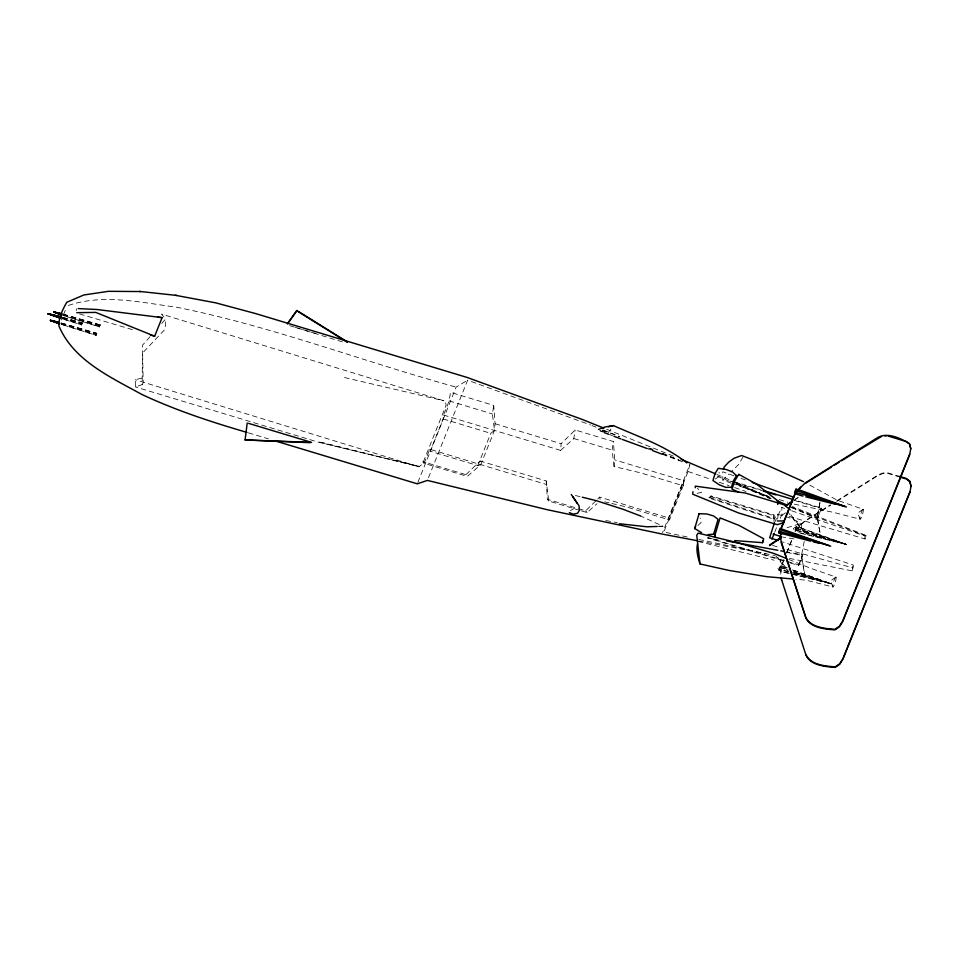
<?xml version="1.0" encoding="UTF-8"?>
<svg xmlns="http://www.w3.org/2000/svg" width="959" height="959" viewBox="0 0 959 959"><rect width="100%" height="100%" fill="white"/><g stroke="black" fill="none" stroke-linecap="round" stroke-linejoin="round"><path stroke-width="0.72" stroke-dasharray="4.79 3.6" d="M141.92 378.086L135.219 379.716L135.459 386.957L142.136 384.619L142.555 345.168L150.239 336.453M579.979 510.428L548.752 500.994L546.222 480.95L480.135 460.991L480.771 464.636L477.822 465.583L430.195 451.198L443.142 418.939L443.514 415.043L449.184 400.91L450.514 392.339L493.729 405.393L495.072 423.758L494.496 430.435L480.771 464.636L467.333 476.407L424.118 463.365L422.703 461.615L465.918 474.669L467.333 476.407M443.514 415.043L560.595 450.394L561.171 443.717L575.148 429.98L613.472 441.548L614.635 459.864L614.06 466.542L640.288 472.775L683.216 485.745L669.49 519.934L626.563 506.975L610.535 503.163M789.401 558.378L852.167 570.881L853.282 565.019L782.424 541.907M683.216 485.745L683.803 480.759L614.635 459.864M477.822 465.583L490.768 433.324L494.496 430.435L492.399 413.964L493.729 405.393M560.595 450.394L573.818 438.551L575.148 429.98M614.06 466.542L612.142 450.119L613.472 441.548M787.423 567.956L780.374 565.966L778.996 570.269L783.335 572.079L830.974 583.707L793.045 569.982M779.247 570.533L780.374 565.966L777.689 567.608L778.996 570.269L783.071 571.78L830.974 583.707L789.077 568.735M798.799 532.593L846.713 544.508L800.621 528.037L796.114 526.767L794.735 531.07L793.417 528.409L796.114 526.767L800.345 527.738L846.713 544.508L799.075 532.892M794.975 531.346L796.354 527.042M804.217 541.427L801.34 556.412L804.997 576.239L790.42 571.84M819.945 502.228L817.08 517.213L820.736 537.052L803.51 531.849L787.735 511.914M819.957 502.912L817.356 516.529L820.736 537.052M81.455 324.897L82.246 322.943L81.455 324.897L62.287 318.784M96.008 335.266L96.799 333.3L96.008 335.266L60.849 324.202M99.376 326.863L100.168 324.909L99.376 326.863L62.814 315.367M687.183 536.968L663.808 532.005L688.094 471.516L689.881 464.54L662.549 532.641M774.428 522.799L781.837 507.431L784.654 508.402M65.248 310.416L61.472 319.898M76.169 310.608L76.996 308.522M428.469 477.702L467.62 380.184L590.564 424.993M774.692 532.209L776.91 526.671M424.118 463.365L429.788 449.232L546.87 484.595M417.86 482.449L456.124 387.112L467.62 380.184M669.49 519.934L668.855 517.98L683.803 480.759M708.953 498.009L711.063 495.935L773.985 514.935L774.021 518.507L773.745 519.191L708.953 498.009L711.063 495.935M773.745 519.191L773.985 514.935M780.254 518.375L781.921 514.228L781.837 507.431M783.899 559.505L781.153 566.337L780.722 574.992L781.165 566.877L783.899 560.044M786.644 552.672L792.685 537.627M786.644 553.211L792.685 538.179M788.046 570.353L787.771 571.037L775.711 555.8M803.51 531.849L803.774 531.166L789.856 513.58M790.108 562.885L798.631 565.462L802.671 554.841L786.596 551.893M791.607 507.563L817.404 518.699L821.443 508.078L794.448 499.927M798.631 565.462L802.671 554.841M817.404 518.699L821.443 508.078M804.997 576.239L801.616 555.729M852.167 570.881L853.282 565.019M789.089 516.362L864.982 538.958L866.133 536.105L865.989 535.362L792.23 506.58M742.973 457.035L738.67 464.42L730.998 472.128M731.249 483.168L722.834 480.111L728.9 474.01M608.054 432.833L611.914 427.666M795.419 530.795L800.885 524.201L805.356 520.545L830.506 504.782M795.431 531.346L800.885 524.753L805.356 521.085L830.518 505.333M161.783 323.387L165.619 319.023L161.568 314.096L443.789 400.73L445.444 401.737L446.091 405.237L422.475 464.06L419.467 466.458L417.453 466.35L318.364 441.739L419.467 466.458L318.556 442.243L135.459 386.957L135.962 386.417M142.136 384.619L143.203 382.833L142.615 352.972L164.457 329.896L165.667 325.101L165.619 319.023M864.982 538.958L864.946 535.949L865.989 535.362M578.565 508.69L585.661 510.823L596.69 500.035M597.685 499.052L599.687 497.098L668.855 517.98M465.918 474.669L480.135 460.991M697.936 525.472L701.197 522.391L700.142 518.028M581.394 510.859L587.076 512.574L597.025 503.691M862.848 509.397L857.79 513.089L860.067 519.203L833.503 512.394L793.417 503.954M835.637 577.186L830.578 580.89L832.856 587.004L806.291 580.183L796.054 579.284M795.107 499.279L797.504 497.661M794.831 499.963L798.439 497.541M715.234 479.032L719.801 476.036L719.046 472.176M785.565 512.861L782.041 515.127L782.448 518.903M836.799 500.838L878.312 474.837L882.855 473.015L887.363 472.727L899.626 476.431M836.811 501.389L878.324 475.376L882.855 473.554L887.363 473.278L899.638 476.983M570.485 510.596L576.443 507.071M787.027 527.702L801.328 523.434A8.235 1.367 -73.2 0 1 800.381 531.454M68.317 305.477C103.308 293.502 141.129 302.553 176.672 307.24C271.793 326.3 362.754 361.411 456.124 387.112M697.097 493.31L701.461 492.411L697.361 488.227M658.617 526.407L662.933 526.251L640.672 516.014M658.785 526.239L662.933 526.251M793.956 538.898L783.024 537.112M717.931 539.881L707.706 538.011L788.682 562.465M786.608 552.444L802.683 555.381M605.824 520.533L617.272 522.631M698.631 540.96L774.8 555.465M698.859 539.449L766.037 553.715M344.521 377.534L443.789 400.73M780.626 566.23L787.687 568.231M604.709 501.773L609.085 502.816M698.2 541.475L774.045 560.176M575.4 495.503L580.914 496.87M795.538 527.846L846.713 544.508L795.55 530.267M779.799 567.033L788.118 569.514M599.902 430.627L603.978 431.73M788.262 572.043L779.823 569.466M793.956 573.602L830.974 583.707L793.644 571.348M796.126 528.493L846.713 544.508L794.963 529.632M772.594 545.467L779.799 547.481M787.003 549.495L853.318 568.028M780.386 567.68L787.435 569.766M788.933 571.744L779.235 568.819M790.336 572.139L830.974 583.707L793.057 571.564M62.838 317.417L82.246 322.943M62.695 317.405L82.042 322.919M63.27 314.228L100.168 324.909M63.162 314.216L99.964 324.885M61.328 323.039L96.799 333.3M61.208 323.027L96.595 333.288M79.573 313.953L134.823 330.34M295.228 327.331L316.674 333.804M342.411 341.907L286.645 324.729M733.359 481.478L760.355 489.629M734.786 482.449L730.53 481.166L734.594 482.928M736.212 482.88L761.782 490.6M794.46 500.466L821.443 508.618M449.184 400.91L492.399 413.964M573.818 438.551L612.142 450.119M495.072 423.758L561.171 443.717M777.509 514.216L791.619 518.483L801.328 523.434A8.235 1.367 -73.2 0 0 797.612 531.178M710.787 496.618L773.721 515.618M443.142 418.939L490.768 433.324M803.774 531.166L821.012 536.369M63.162 314.804L99.976 325.904M62.934 314.78L99.568 325.868M62.695 318.112L82.054 323.938M62.419 318.088L81.647 323.902M61.208 323.639L96.595 334.307M60.968 323.615L96.2 334.271M707.706 537.46L785.841 561.051M787.267 561.483L798.631 564.911M793.345 571.96L805.272 575.556M546.222 480.95L547.337 499.255L577.15 508.258M417.453 466.35L135.219 379.716M248.405 432.833L268.448 438.874M767.811 496.055L732.652 483.672M779.188 499.567L787.735 502.192M62.934 315.379L99.58 326.887M60.968 324.214L96.212 335.29M62.431 318.796L81.659 324.921M709.228 497.325L774.021 518.507M791.702 510.811L864.946 535.949M688.094 471.516L710.691 479.308M719.166 482.233L729.044 485.65M734.69 487.604L745.994 491.499M863.232 509.301A5.227 0.863 -73.2 0 0 860.271 516.086A5.227 0.863 -73.2 0 0 861.434 517.369A5.227 0.863 -73.2 0 0 863.232 509.301L837.375 500.286L808.689 484.499M836.02 577.102A5.227 0.863 -73.2 0 0 833.059 583.887A5.227 0.863 -73.2 0 0 834.222 585.17A5.227 0.863 -73.2 0 0 836.02 577.102L810.163 568.088L788.73 559.433M733.995 475.82L722.774 471.756L722.834 480.111M741.007 478.373L745.215 479.896M682.676 461.854L662.261 454.266M646.989 448.488L651.149 450.071M602.552 430.195L619.274 436.573M599.974 430.951L602.755 432.006M608.33 434.139L612.513 435.734M791.091 507.287L866.133 536.105M591.943 425.544L596.078 427.187M602.971 429.932L619.526 436.525M648.5 448.057L652.635 449.711M662.297 453.547L680.231 460.692M606.663 429.284L674.321 456.52M650.166 448.309L652.923 449.435M662.573 453.343L678.876 459.996M717.212 476.143L730.878 481.945M736.344 484.259L770.509 498.776M716.876 474.417L730.554 480.303M736.033 482.665L770.233 497.385M733.239 481.79L771.24 498.212M791.607 507.011L817.392 518.16M735.949 483.516L771.252 498.764M602.312 430.195L605.752 431.778M585.661 510.823L587.076 512.574M547.337 499.255L548.752 500.994M777.845 557.467L787.123 569.178M429.788 449.232L430.195 451.198M599.687 497.098L600.118 499.519M773.721 521.276A10.165 1.678 -73.2 0 1 777.258 514.276A10.165 1.678 -73.2 0 1 777.545 519.239"/><path stroke-width="1.44" d="M780.458 537.46L780.746 532.053M695.323 487.723L695.311 486.141L745.119 492.998L783.791 504.686L790.264 509.828M734.714 540.576L762.537 542.686L763.7 538.778L739.173 525.496L720.065 517.896L714.551 536.525L715.186 535.434M310.093 442.662L245.084 439.953L247.218 422.955M781.717 534.031L778.744 532.736L780.111 528.433L829.307 545.659L778.972 531.286M794.711 493.813L795.85 489.234L800.094 490.205L845.047 506.46M738.957 492.219L732.029 489.162L734.738 480.903L738.79 474.357L756.759 484.223L778.84 501.761L777.977 503.919M692.949 491.667L692.722 494.197L738.598 512.981L777.269 524.657L784.33 522.451M697.517 543.873C695.958 550.466 698.02 557.587 699.986 563.952L729.176 570.449L766.804 576.683L793.129 579.02M723.47 469.359L724.153 466.961L728.816 462.07L734.055 458.27L741.643 455.513L769.178 466.146L803.462 481.622M763.196 540.72L762.537 542.686M777.629 504.086L778.852 501.893M774.428 522.799L769.669 537.747L778.169 540.516M150.407 334.955L154.651 336.213L162.107 317.633L96.895 309.493L78.422 308.594M695.647 526.479L694.676 528.553L701.568 532.641M771.923 539.126L774.141 533.588M780.89 528.805L795.167 493.262M780.902 529.344L795.167 493.813M909.647 454.242L842.685 621.048L839.449 626.191L834.977 629.32C825.088 628.553 810.715 627.522 805.8 617.308L781.333 542.183M909.911 491.775L842.949 658.581L839.712 663.724L835.241 666.853C825.351 666.097 810.966 665.066 806.063 654.853M699.986 563.952L696.749 535.242L698.14 533.12L737.651 542.734L773.997 553.487L786.056 558.354M708.138 534.607L713.652 534.223L718.063 519.322L713.652 515.978L707.083 514.012L699.087 513.652L694.676 528.553M713.652 534.223L714.143 533.36M287.496 323.555L296.906 310.512L347.218 341.824M287.496 323.89L296.906 310.512M796.977 491.068L805.092 483.012L878.06 437.304C888.226 432.113 900.741 438.431 909.516 443.609L910.786 448.464L909.647 454.794L842.685 621.6L839.449 626.742L834.977 629.859C825.088 629.104 810.715 628.073 805.8 617.86L781.345 542.734L780.458 536.908M797.888 490.517L800.621 487.22M736.728 475.904L732.568 471.948L726.203 469.502L718.291 468.316L715.042 473.554L712.957 480.531L719.478 484.918L725.843 487.376L731.729 487.22M736.68 475.412L733.443 480.651L731.345 487.628M140.625 291.548L108.427 291.32L83.817 294.988L66.842 302.241C62.755 309.134 58.391 318.268 58.907 325.976C73.603 360.572 110.681 377.223 141.692 394.377C175.557 410.26 211.112 421.96 246.978 432.401M785.493 505.741L792.709 500.898M786.428 505.621L792.434 501.581M769.765 544.94L780.578 537.663M769.49 545.611L781.501 537.543M805.092 483.552L831.513 467.009M834.03 465.427L839.065 462.274M841.57 460.704L881.465 436.477M686.86 462.945C665.27 445.599 638.454 436.824 613.46 425.592L608.246 426.791M598.5 429.404L605.045 426.971L613.46 425.592M884.845 435.877L887.099 435.746M657.191 526.455L647.121 526.803L619.262 523.734M76.78 312.67L95.732 312.394L154.651 336.213M777.246 520.977L784.39 520.929M311.567 442.387L245.084 439.953M175.305 295.276L215.703 302.852L255.765 313.617L467.033 377.414L581.813 419.275L603.906 428.17M139.439 291.416L176.672 295.42M157.708 317.153L162.107 317.633M726.694 540.936L777.833 550.286M780.758 550.826L783.683 551.365M697.157 540.684L661.986 534.031L546.978 509.649L427.378 480.411L417.297 483.827L274.178 440.613M798.943 490.169L795.85 489.234M802.899 496.139L794.472 493.537M805.8 496.858L834.833 504.086M810.391 541.104L778.744 532.736M813.292 541.835L819.106 543.274M582.293 497.206L596.102 500.622L622.643 509.133L640.672 516.014M795.275 490.301L846.449 506.975M779.535 529.5L830.722 546.162M845.047 506.58L794.699 492.087M61.448 317.021L47.95 313.689L60.92 318.34M61.316 317.009L47.95 313.689L59.674 317.92M61.855 313.821L53.776 311.999L61.412 314.924M61.748 313.809L53.776 311.999L61.52 314.936M888.466 436.153L906.195 441.512L909.528 444.149L910.786 449.016M899.626 476.431L906.447 478.493L909.779 481.142L911.05 485.997L909.911 492.327L842.949 659.133L839.712 664.275L835.241 667.404C825.351 666.637 810.978 665.606 806.063 655.393L781.597 579.716M900.992 477.39L906.447 479.044L909.779 481.694L911.05 486.549M763.196 490.481L793.033 499.495M763.196 491.032L775.987 494.892M61.748 314.384L53.776 311.999L61.52 314.36M59.938 317.273L47.95 313.689L61.052 317.669M773.146 534.127L781.621 536.68M58.379 322.775L50.407 320.39L59.446 323.77L50.407 320.39L58.487 322.212L50.407 320.39L59.554 323.183M248.645 423.387L310.141 441.955M793.489 497.17L752.228 482.449M622.247 439.414L646.989 448.488M652.54 450.586L662.261 454.266M604.146 432.545L608.33 434.139M613.904 436.261L620.869 438.91M681.226 459.301L715.51 473.83M776.67 500.562L786.176 504.662M569.37 512.562L573.158 514.204L577.57 513.281L579.488 510.236L578.936 505.633L571.264 494.472M298.165 311.639L347.218 342.159M572.775 496.714L577.306 503.415M781.165 577.63L781.597 580.267M738.79 474.357L738.838 474.969M699.087 513.652L699.099 514.468"/></g></svg>
